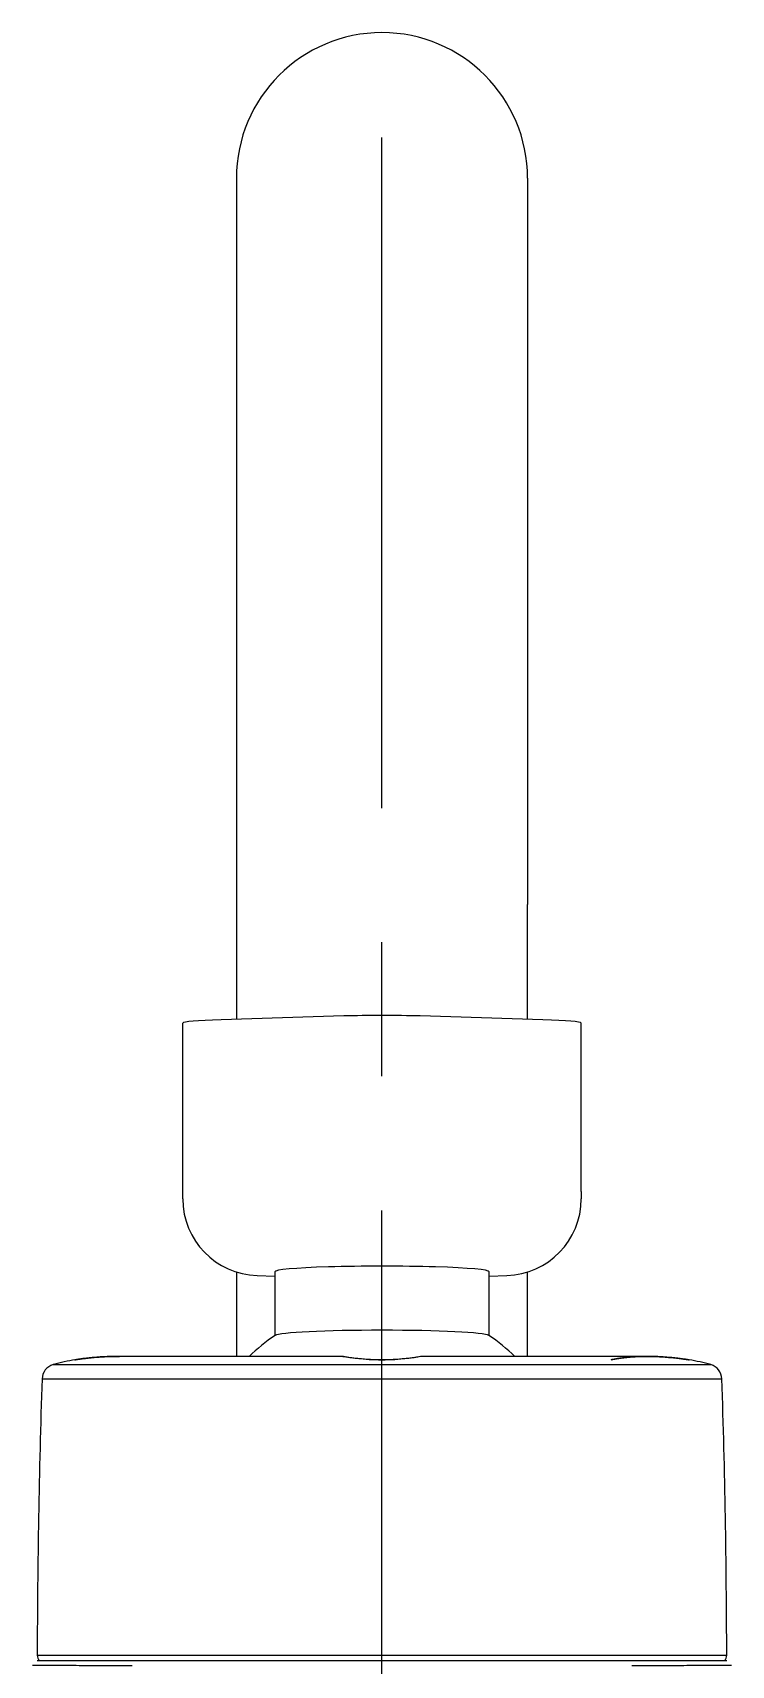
# Model space of a CAD drawing. Extents: x -4069 to -3649, y -4303 to -3709.
# Drawn here: x -3942.52 to -3933.4, y -3908.62 to -3887.31 of the extents above; entities that cross this region are included whole.
import ezdxf

# ---------------------------------------------------------------- set-up
doc = ezdxf.new("R2010")
doc.units = 0
doc.header["$LTSCALE"] = 7
doc.linetypes.add('CENTER', pattern=[2, 1.25, -0.25, 0.25, -0.25])
doc.layers.add('6', color=7, linetype='CONTINUOUS')
doc.layers.add('CL', color=1, linetype='CENTER')

msp = doc.modelspace()

# ---------------------------------------------------------------- linework, layer by layer
at = {"layer": '6', "color": 7, "linetype": 'Continuous'}
for p, q in [((-3939.86053, -3889.21074), (-3939.86053, -3898.68738)), ((-3936.06053, -3889.21074), (-3936.06053, -3898.68738)), ((-3939.86053, -3898.68738), (-3939.86053, -3900.18545)), ((-3936.06053, -3900.18545), (-3936.06053, -3898.68738)), ((-3940.56053, -3902.43383), (-3940.56053, -3900.23684)), ((-3938.46053, -3900.14317), (-3940.06053, -3900.19152)), ((-3935.86053, -3900.19152), (-3937.46053, -3900.14317)), ((-3935.36053, -3902.43383), (-3935.36053, -3900.23684)), ((-3940.56053, -3902.53052), (-3940.56053, -3902.43383)), ((-3935.36053, -3902.43383), (-3935.36053, -3902.53052)), ((-3939.86053, -3903.48537), (-3939.86053, -3904.58576)), ((-3939.36053, -3903.4808), (-3939.36053, -3904.31713)), ((-3936.56053, -3904.31713), (-3936.56053, -3903.4808)), ((-3936.06053, -3904.58576), (-3936.06053, -3903.48537)), ((-3939.59073, -3903.53006), (-3939.36051, -3903.53702)), ((-3936.56055, -3903.53702), (-3936.33033, -3903.53006)), ((-3938.46597, -3904.58553), (-3941.4219, -3904.58553)), ((-3934.49812, -3904.58553), (-3937.45457, -3904.58553)), ((-3942.52035, -3908.61666), (-3942.23139, -3908.61674)), ((-3942.46042, -3908.55582), (-3933.46064, -3908.55582))]:
    msp.add_line(p, q, dxfattribs=at)
at = {"layer": '6', "color": 3, "linetype": 'Continuous'}
for p, q in [((-3942.25085, -3904.69273), (-3933.67022, -3904.69273)), ((-3942.39756, -3904.87904), (-3933.52351, -3904.87904)), ((-3942.46053, -3908.48553), (-3933.46053, -3908.48553))]:
    msp.add_line(p, q, dxfattribs=at)
at = {"layer": '6', "color": 7, "linetype": 'Continuous'}
for centre, radius, start, end in [((-3937.96053, -3889.21074), 1.9, 90, 180), ((-3937.96053, -3889.21074), 1.9, 0, 90), ((-3939.56053, -3902.53052), 1, 180, 268.269267), ((-3936.36053, -3902.53052), 1, 271.730733, 0), ((-3937.96053, -3906.38553), 2.5, 123.939294, 133.946391), ((-3937.96053, -3906.38553), 2.5, 46.053608, 56.060706), ((-3942.19766, -3904.88553), 0.2, 105.421637, 178.141952), ((-3941.4591, -3907.56292), 2.9774, 99.737036, 105.421637), ((-3934.46197, -3907.56292), 2.9774, 74.578363, 80.114068), ((-3933.7234, -3904.88553), 0.2, 1.858048, 74.578363), ((-3821.97729, -3908.78553), 120.48361, 178.141952, 179.857335), ((-4053.94377, -3908.78553), 120.48361, 0.142665, 1.858048), ((-3942.36053, -3908.48553), 0.1, 180, 224.659654), ((-3933.56053, -3908.48553), 0.1, 315.340346, 0)]:
    msp.add_arc(centre, radius, start, end, dxfattribs=at)
for centre, major_axis, start_param, end_param in [((-3939.56053, -3900.23684), (1, 0), 2.0943951, 3.14159265), ((-3937.96053, -3900.18849), (1, 0), 1.04719755, 2.0943951), ((-3936.36053, -3900.23684), (1, 0), 0, 1.04719755), ((-3937.96053, -3903.4808), (1.4, 0), 0, 3.14159379), ((-3937.96053, -3904.31713), (1.4, 0), 0.0775575, 3.06393541)]:
    msp.add_ellipse(centre, major_axis=major_axis, ratio=0.052336, start_param=start_param, end_param=end_param, dxfattribs=at)
for points, knots in [([(-3941.96008, -3904.6282), (-3941.96682, -3904.62921), (-3941.97348, -3904.63023), (-3941.96404, -3904.62878), (-3941.93657, -3904.62469), (-3941.892, -3904.61845), (-3941.83199, -3904.61081), (-3941.75857, -3904.60271), (-3941.67449, -3904.59519), (-3941.58245, -3904.58923), (-3941.48598, -3904.5857), (-3941.41954, -3904.58534), (-3941.38615, -3904.58574), (-3941.38477, -3904.58576)], [0, 0, 0, 0, 0.10403203, 0.20328606, 0.30230358, 0.40128173, 0.5005353, 0.59933615, 0.6986967, 0.79749007, 0.89677498, 0.99574712, 1, 1, 1, 1]), ([(-3941.97023, -3904.62973), (-3941.97023, -3904.62973), (-3941.96544, -3904.62899), (-3941.95343, -3904.6272), (-3941.94833, -3904.62645)], [0, 0, 0, 0, 0.64770056, 1, 1, 1, 1]), ([(-3941.38519, -3904.58576), (-3941.39322, -3904.58565), (-3941.43245, -3904.58532), (-3941.5035, -3904.58616), (-3941.59641, -3904.59001), (-3941.68442, -3904.596), (-3941.76495, -3904.60338), (-3941.83507, -3904.61119), (-3941.8927, -3904.61855), (-3941.93579, -3904.62458), (-3941.95388, -3904.62727), (-3941.96008, -3904.6282)], [0, 0, 0, 0, 0.03136783, 0.15276584, 0.27340883, 0.39484872, 0.51551675, 0.63692292, 0.75772641, 0.87898394, 1, 1, 1, 1]), ([(-3941.45914, -3904.58576), (-3941.47393, -3904.58594), (-3941.51993, -3904.58684), (-3941.59641, -3904.59001), (-3941.68442, -3904.596), (-3941.76495, -3904.60338), (-3941.83507, -3904.61119), (-3941.8927, -3904.61855), (-3941.93579, -3904.62458), (-3941.95388, -3904.62727), (-3941.96008, -3904.6282)], [0, 0, 0, 0, 0.06318215, 0.19658152, 0.33086206, 0.46428912, 0.59853237, 0.73210921, 0.86618811, 1, 1, 1, 1]), ([(-3938.42464, -3904.59542), (-3938.44134, -3904.59263), (-3938.45381, -3904.59024), (-3938.46152, -3904.58854), (-3938.47234, -3904.58614), (-3938.47388, -3904.58508), (-3938.46598, -3904.58571), (-3938.45796, -3904.58634), (-3938.43999, -3904.58873), (-3938.41365, -3904.59239), (-3938.38721, -3904.59607), (-3938.35162, -3904.60111), (-3938.30987, -3904.60627), (-3938.26876, -3904.61135), (-3938.22056, -3904.61665), (-3938.16906, -3904.62076), (-3938.11786, -3904.62484), (-3938.06201, -3904.62781), (-3938.00603, -3904.62882), (-3937.94916, -3904.62985), (-3937.89059, -3904.62885), (-3937.83529, -3904.62614), (-3937.7796, -3904.62341), (-3937.72567, -3904.6189), (-3937.67794, -3904.61391), (-3937.63082, -3904.60898), (-3937.58843, -3904.6035), (-3937.55415, -3904.59885), (-3937.52022, -3904.59425), (-3937.49334, -3904.59037), (-3937.47573, -3904.58808), (-3937.47568, -3904.58807), (-3937.47563, -3904.58807), (-3937.47558, -3904.58806)], [0, 0, 0, 0, 0.07229, 0.07229, 0.07229, 0.17454716, 0.17454716, 0.17454716, 0.27838997, 0.27838997, 0.27838997, 0.38258223, 0.38258223, 0.38258223, 0.48510793, 0.48510793, 0.48510793, 0.58703342, 0.58703342, 0.58703342, 0.69061538, 0.69061538, 0.69061538, 0.7949146, 0.7949146, 0.7949146, 0.89782492, 0.89782492, 0.89782492, 0.99969362, 0.99969362, 0.99969362, 1, 1, 1, 1]), ([(-3937.45006, -3904.58578), (-3937.45007, -3904.58581), (-3937.45009, -3904.58585), (-3937.45013, -3904.58589), (-3937.45104, -3904.58677), (-3937.46192, -3904.58932), (-3937.48178, -3904.59289), (-3937.50169, -3904.59646), (-3937.53117, -3904.60112), (-3937.56775, -3904.60582), (-3937.60402, -3904.61048), (-3937.64826, -3904.61528), (-3937.69691, -3904.61923), (-3937.74526, -3904.62315), (-3937.79928, -3904.6263), (-3937.8546, -3904.62806), (-3937.91018, -3904.62981), (-3937.96859, -3904.63019), (-3938.02496, -3904.62911), (-3938.08185, -3904.62802), (-3938.13826, -3904.62541), (-3938.18944, -3904.62184), (-3938.24066, -3904.61827), (-3938.28808, -3904.61365), (-3938.32783, -3904.60896), (-3938.36759, -3904.60427), (-3938.40077, -3904.5994), (-3938.42464, -3904.59542)], [0, 0, 0, 0, 0.0055355, 0.0055355, 0.0055355, 0.1301579, 0.1301579, 0.1301579, 0.25505081, 0.25505081, 0.25505081, 0.37886263, 0.37886263, 0.37886263, 0.50188841, 0.50188841, 0.50188841, 0.62551129, 0.62551129, 0.62551129, 0.75029783, 0.75029783, 0.75029783, 0.87514576, 0.87514576, 0.87514576, 1, 1, 1, 1]), ([(-3934.82119, -3904.60484), (-3934.8448, -3904.60783), (-3934.88731, -3904.61401), (-3934.93464, -3904.62223), (-3934.96374, -3904.62789), (-3934.97354, -3904.62991), (-3934.96357, -3904.62786), (-3934.93429, -3904.62217), (-3934.88697, -3904.61395), (-3934.82331, -3904.60472), (-3934.74573, -3904.59606), (-3934.65706, -3904.58936), (-3934.59256, -3904.58684), (-3934.55958, -3904.58615), (-3934.55931, -3904.58614)], [0, 0, 0, 0, 0.09114926, 0.18217038, 0.27299955, 0.3636627, 0.4546828, 0.5451686, 0.63620658, 0.72686017, 0.81772551, 0.9086949, 0.99925169, 1, 1, 1, 1]), ([(-3934.5588, -3904.58613), (-3934.52635, -3904.58547), (-3934.4599, -3904.58524), (-3934.36002, -3904.58817), (-3934.26378, -3904.59387), (-3934.17521, -3904.60144), (-3934.09761, -3904.60979), (-3934.03398, -3904.61778), (-3933.98658, -3904.62439), (-3933.95739, -3904.62872), (-3933.94754, -3904.63023), (-3933.95745, -3904.62871), (-3933.9867, -3904.62437), (-3934.03414, -3904.61776), (-3934.09779, -3904.60976), (-3934.17543, -3904.60141), (-3934.26403, -3904.59385), (-3934.36034, -3904.58816), (-3934.46069, -3904.58522), (-3934.56095, -3904.5856), (-3934.65738, -3904.58938), (-3934.74597, -3904.59608), (-3934.79769, -3904.60186), (-3934.82119, -3904.60484)], [0, 0, 0, 0, 0.0471385, 0.09464978, 0.14236202, 0.19002234, 0.23759308, 0.28536316, 0.33287187, 0.38063395, 0.42822529, 0.4758576, 0.52358919, 0.57109171, 0.6188712, 0.6664001, 0.71412488, 0.76181422, 0.80936689, 0.85714039, 0.90463138, 0.9523823, 1, 1, 1, 1]), ([(-3942.23139, -3908.61674), (-3942.15309, -3908.61677), (-3942.05914, -3908.61679), (-3941.95106, -3908.61682), (-3941.85308, -3908.61684), (-3941.74304, -3908.61687), (-3941.6224, -3908.6169), (-3941.49956, -3908.61693), (-3941.36516, -3908.61696), (-3941.22107, -3908.61699)], [0, 0, 0, 0, 0.35347525, 0.35347525, 0.35347525, 0.67379527, 0.67379527, 0.67379527, 1, 1, 1, 1]), ([(-3934.69999, -3908.61699), (-3934.54391, -3908.61695), (-3934.39918, -3908.61692), (-3934.26815, -3908.61689), (-3934.14936, -3908.61686), (-3934.04126, -3908.61684), (-3933.94529, -3908.61681), (-3933.84756, -3908.61679), (-3933.76196, -3908.61677), (-3933.68967, -3908.61674)], [0, 0, 0, 0, 0.35349376, 0.35349376, 0.35349376, 0.67380401, 0.67380401, 0.67380401, 1, 1, 1, 1])]:
    msp.add_open_spline(points, degree=3, knots=knots, dxfattribs=at)
msp.add_open_spline([(-3933.68967, -3908.61674), (-3933.49694, -3908.61669), (-3933.40062, -3908.61666), (-3933.40072, -3908.61666)], degree=3, dxfattribs=at)
at = {"layer": 'CL'}
msp.add_line((-3937.96053, -4135.42939), (-3937.96053, -3887.31074), dxfattribs=at)

doc.saveas('drawing.dxf')
